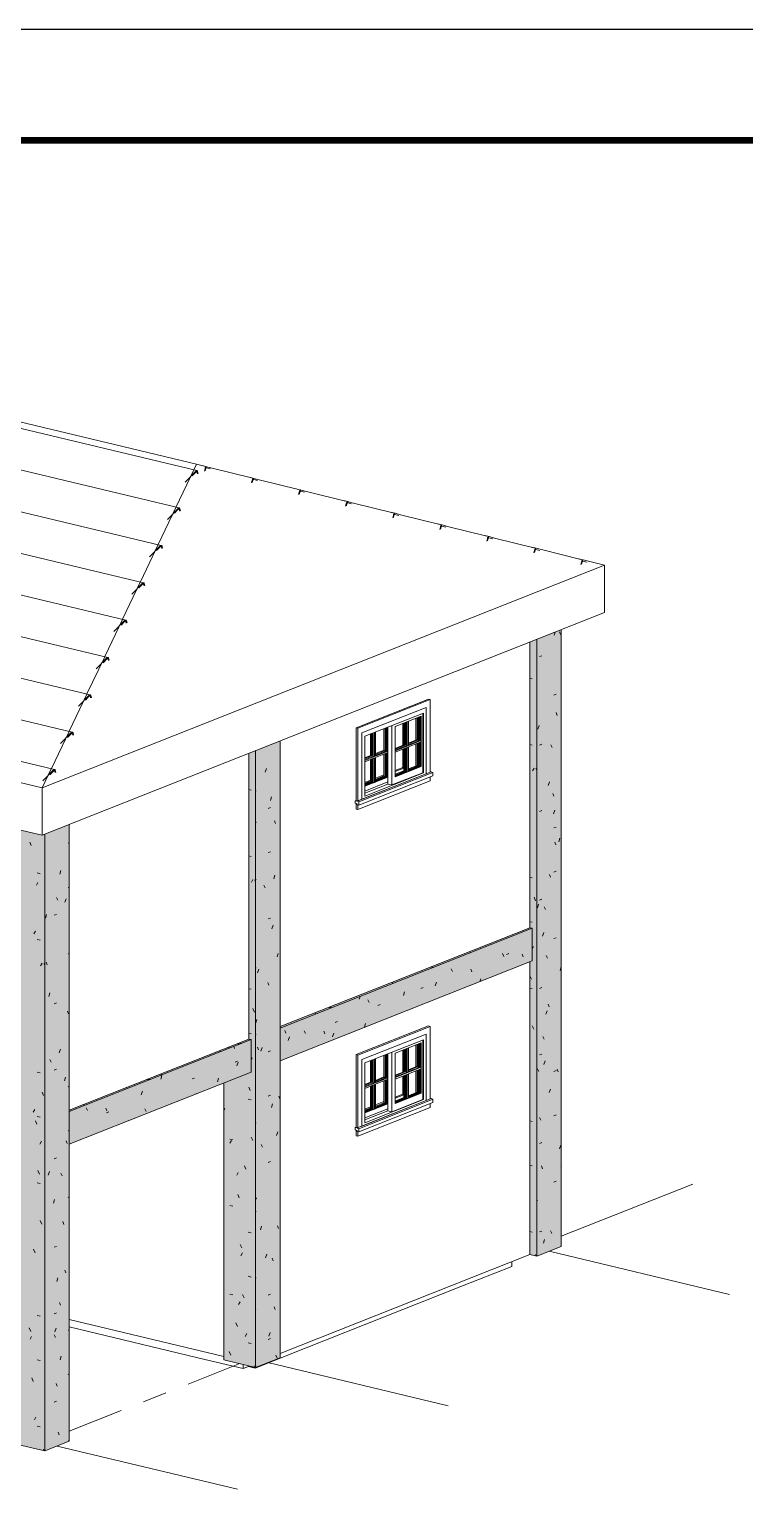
# Model space of a CAD drawing. Header units: inches. Extents: x -1 to 315328, y 6829 to 107833.
# Drawn here: x 27041 to 43146, y 74074 to 106976 of the extents above; entities that cross this region are included whole.
import ezdxf

# ---------------------------------------------------------------- set-up
doc = ezdxf.new("R2010")
doc.units = ezdxf.units.IN
doc.header["$MEASUREMENT"] = 0
doc.layers.add('PDF_Geometry', color=7, linetype='Continuous')
doc.layers.add('PDF_Solid Fills', color=7, linetype='Continuous', true_color=0xffffff)

# ---------------------------------------------------------------- blocks, each defined once
blk = doc.blocks.new('A$Cf5438962')
blk.add_lwpolyline([(0, 50800), (76200, 50800), (76200, 0), (0, 0)], close=True)

msp = doc.modelspace()

# ---------------------------------------------------------------- hatches: boundary and pattern name
at = {"layer": 'PDF_Solid Fills', "transparency": 33554559}
for points in [[(38463.18418, 79357.0573), (39016.85848, 79576.4008), (39016.85848, 93462.0252), (38463.18418, 93242.6831), (38463.18418, 80418.8294)], [(38463.18418, 79357.0573), (38463.18418, 93242.6831), (38310.59928, 93182.2362), (38310.59928, 86748.9262), (38361.45988, 86736.7432), (38361.45988, 86001.212), (38310.59928, 85981.062), (38310.59928, 79393.6051)], [(32135.45968, 76850.2854), (32689.13398, 77069.6275), (32689.13398, 90955.2541), (32135.45968, 90735.9101), (32135.45968, 80418.8294)], [(32135.45968, 76850.2854), (32135.45968, 90735.9101), (31982.87718, 90675.4641), (31982.87718, 84242.154), (32033.73778, 84229.9714), (32033.73778, 83494.4398), (31423.40908, 83252.6528), (31423.40908, 77020.8421)], [(27389.66728, 74970.2073), (27389.66728, 88855.8322), (27331.75738, 88832.89), (26677.61748, 88989.5772), (26677.61748, 75140.7639)], [(27389.66728, 74970.2073), (27943.34358, 75189.5493), (27943.34358, 89075.174), (27389.66728, 88855.8322), (27389.66728, 80418.8294)], [(32689.13398, 83754.0803), (38361.45988, 86001.212), (38361.45988, 86736.7432), (32689.13398, 84489.6119), (32689.13398, 84364.2037)], [(27943.34358, 81874.0014), (32033.73778, 83494.4398), (32033.73778, 84229.9714), (27943.34358, 82609.5322), (27943.34358, 82391.5177)]]:
    msp.add_hatch(color=256, dxfattribs=at).paths.add_polyline_path(points)

# ---------------------------------------------------------------- linework, layer by layer
msp.add_lwpolyline([(-0.74424, 106976.01297), (76199.25576, 106976.01297), (76199.25576, 56176.01297), (-0.74424, 56176.01297)], close=True)
at = {"const_width": 150}
msp.add_lwpolyline([(3999.25576, 104476.01297), (73699.25576, 104476.01297), (73699.25576, 58676.01297), (3999.25576, 58676.01297)], close=True, dxfattribs=at)
at = {"layer": 'PDF_Geometry', "lineweight": 9}
for points in [[(27537.75538, 90328.1941), (27331.75738, 89895.8361), (9225.34538, 94232.8412), (18407.44038, 100155.449), (30805.10918, 97185.851), (30985.69998, 97141.0783)], [(30550.34428, 96778.2472), (30790.99328, 97029.4923), (30798.58948, 97035.6961), (30806.45918, 97038.8551), (30814.06348, 97038.7509), (18195.72548, 100061.2061), (18188.12118, 100061.3084), (18180.25148, 100058.1513), (18172.65528, 100051.9448), (17932.00508, 99800.702)], [(30149.84338, 95937.4772), (30390.49248, 96188.7212), (30398.09058, 96194.9262), (30405.96028, 96198.0832), (30413.56448, 96197.981), (17136.68118, 99378.1754), (17129.07768, 99378.2792), (17121.20718, 99375.1214), (17113.61138, 99368.9164), (16872.96278, 99117.6713)], [(29749.24338, 95096.7301), (29989.89348, 95347.9752), (29997.48938, 95354.1791), (30005.35948, 95357.338), (30012.96328, 95357.2343), (16077.73948, 98695.1203), (16070.13608, 98695.2241), (16062.26558, 98692.0647), (16054.66978, 98685.8613), (15814.02038, 98434.6162)], [(29348.64258, 94255.9842), (29589.29228, 94507.2282), (29596.88738, 94513.432), (29604.75828, 94516.591), (29612.36128, 94516.4872), (15018.79708, 98012.0652), (15011.19438, 98012.169), (15003.32468, 98009.0104), (14995.72658, 98002.8062), (14755.07718, 97751.5611)], [(28948.04138, 93415.2371), (29188.69038, 93666.4811), (29196.28618, 93672.687), (29204.15818, 93675.8441), (29211.76238, 93675.742), (13959.85618, 97329.0101), (13952.25278, 97329.1142), (13944.38228, 97325.9553), (13936.78568, 97319.7511), (13696.13548, 97068.5071)], [(30744.43148, 97058.4981), (30805.10918, 97185.851)], [(31039.70848, 97128.1422), (30938.97148, 97152.2721)], [(30986.22108, 97028.9952), (31000.44768, 97087.3761), (31004.40498, 97099.4889), (31009.98968, 97110.3001), (31016.81808, 97119.0701), (31024.42838, 97125.2042), (31032.29808, 97128.2822), (31039.70468, 97128.1422), (31039.89468, 97128.0961), (31160.03928, 97097.8551), (32044.66308, 96878.534)], [(31002.56178, 97035.4691), (31014.35758, 97083.8742), (31016.33658, 97089.932), (31019.12748, 97095.337), (31022.54238, 97099.722)], [(31024.68628, 97101.4512), (31026.34868, 97102.789), (31030.28318, 97104.329), (31033.98568, 97104.2573), (31034.08108, 97104.2359), (31120.95168, 97082.3682)], [(29943.27448, 95376.994), (30742.38948, 97054.21)], [(30709.93748, 96919.5432), (30796.80728, 97010.2372), (30800.60448, 97013.3389), (30804.54048, 97014.919), (30808.34258, 97014.8671)], [(30808.34518, 97014.8671), (30811.76048, 97013.1871), (30814.55138, 97009.9931), (30816.53038, 97005.5051), (30828.32738, 96966.4441)], [(30844.66648, 96972.9173), (30830.44028, 97020.0272), (30826.48218, 97029.004), (30820.89938, 97035.3902), (30814.06958, 97038.7502)], [(32098.75238, 96865.5789), (31997.93608, 96889.7282)], [(32063.44818, 96836.926), (32059.49158, 96824.8139), (32045.23368, 96766.306)], [(32062.28538, 96775.697), (32073.40148, 96821.312), (32075.37978, 96827.3702), (32078.17138, 96832.7741), (32081.58628, 96837.1602), (32085.39028, 96840.2272), (32089.32708, 96841.7649), (32093.02808, 96841.6951), (32093.12568, 96841.6722), (32180.17028, 96819.7621)], [(32063.44968, 96836.926), (32069.03208, 96847.7372), (32075.86268, 96856.508), (32083.47228, 96862.642), (32091.34268, 96865.7201), (32098.74708, 96865.5789), (32098.93858, 96865.5331), (32219.26018, 96835.2483), (33103.62758, 96615.9909)], [(28547.44048, 92574.4901), (28788.08958, 92825.7352), (28795.68538, 92831.9402), (28803.55738, 92835.0982), (28811.16048, 92834.994), (12900.91458, 96645.9561), (12893.31108, 96646.0591), (12885.43908, 96642.9021), (12877.84328, 96636.6959), (12637.19308, 96385.452)], [(33157.69408, 96603.0412), (33052.74558, 96628.18)], [(33104.18448, 96503.8022), (33118.43318, 96562.2762), (33122.39128, 96574.3882), (33127.97448, 96585.1991), (33134.80438, 96593.9702), (33142.41468, 96600.1019), (33150.28438, 96603.1812), (33157.68948, 96603.0412), (33157.88018, 96602.995), (33278.15298, 96572.7219), (34162.59058, 96353.447)], [(33120.52518, 96510.275), (33132.34308, 96558.7743), (33134.32218, 96564.8301), (33137.11378, 96570.2363), (33140.52868, 96574.622), (33144.33348, 96577.6891), (33148.26868, 96579.2271), (33151.97048, 96579.1562), (33152.06658, 96579.1341), (33239.06458, 96557.2362)], [(30309.26148, 96078.587), (30396.30828, 96169.4672), (30400.10548, 96172.569), (30404.04148, 96174.149), (30407.84318, 96174.0971)], [(30407.84628, 96174.0952), (30411.26158, 96172.4152), (30414.05238, 96169.2231), (30416.03148, 96164.734), (30427.85858, 96125.5711)], [(30444.19728, 96132.0432), (30429.94138, 96179.2561), (30425.98318, 96188.2321), (30420.40038, 96194.6202), (30413.57018, 96197.9802)], [(34216.63568, 96340.503), (34115.52948, 96364.7202)], [(34338.83118, 96309.7463), (34216.82338, 96340.4572), (34216.63108, 96340.503), (34209.22598, 96340.643), (34201.35558, 96337.5642), (34193.74678, 96331.432), (34186.91618, 96322.6609), (34181.33368, 96311.8501), (34177.37408, 96299.738), (34163.13528, 96241.2991)], [(34179.47448, 96247.7719), (34191.28478, 96296.2361), (34193.26308, 96302.292), (34196.05468, 96307.6981), (34199.46958, 96312.0831), (34203.27508, 96315.1502), (34207.21038, 96316.689), (34210.91208, 96316.618), (34211.00828, 96316.5952), (34297.95738, 96294.7102)], [(34338.83118, 96309.7531), (35221.55508, 96090.9039)], [(35275.57738, 96077.9652), (35174.82818, 96102.097)], [(35222.08618, 95978.7949), (35236.31648, 96037.1991), (35240.27458, 96049.3119), (35245.85708, 96060.1212), (35252.68768, 96068.8931), (35260.29718, 96075.026), (35268.16768, 96078.1052), (35275.57198, 96077.9652), (35275.76498, 96077.9191), (35395.94018, 96047.6682), (36280.51818, 95828.3601)], [(28403.05838, 91994.3271), (28410.66148, 91994.2251), (11841.87068, 95962.9262), (11834.26718, 95963.028), (11826.39678, 95959.871), (11818.79938, 95953.6652), (11578.14998, 95702.422)], [(35238.42528, 95985.2692), (35250.22638, 96033.6972), (35252.20548, 96039.7542), (35254.99708, 96045.16), (35258.41118, 96049.545), (35262.21678, 96052.6112), (35266.15278, 96054.1501), (35269.85528, 96054.0803), (35269.95068, 96054.057), (35356.85028, 96032.1839)], [(36334.51978, 95815.4271), (36233.79118, 95839.5539)], [(36281.03538, 95716.2923), (36295.25818, 95774.661), (36299.21628, 95786.7741), (36304.80178, 95797.5831), (36311.62928, 95806.3542), (36319.23808, 95812.4883), (36327.11008, 95815.5671), (36334.51668, 95815.4271), (36334.70668, 95815.3809), (36454.83298, 95785.143), (37339.48418, 95565.817)], [(36297.37608, 95722.7662), (36309.16808, 95771.1591), (36311.14708, 95777.216), (36313.93948, 95782.6199), (36317.35438, 95787.0061), (36321.15838, 95790.0731), (36325.09368, 95791.6119), (36328.79768, 95791.5421), (36328.89158, 95791.5192), (36415.74458, 95769.658)], [(37393.56438, 95552.8642), (37292.75568, 95577.01)], [(37340.04878, 95453.6031), (37354.30358, 95512.0992), (37358.26168, 95524.2112), (37363.84338, 95535.0201), (37370.67318, 95543.7913), (37378.28428, 95549.9249), (37386.15478, 95553.0042), (37393.55828, 95552.8642), (37393.75058, 95552.818), (37514.05388, 95522.5362), (38398.44718, 95303.2731)], [(37356.38788, 95460.0751), (37368.21348, 95508.5973), (37370.19098, 95514.6531), (37372.98338, 95520.0581), (37376.39828, 95524.4431), (37380.20378, 95527.5102), (37384.13748, 95529.0501), (37387.83928, 95528.9792), (37387.93698, 95528.9571), (37474.96398, 95507.0512)], [(27746.34038, 90892.9731), (27986.98938, 91144.2181), (27994.58518, 91150.4231), (28002.45718, 91153.5811), (28010.06028, 91153.4771), (10782.92908, 95279.8711), (10775.32408, 95279.9729), (10767.45358, 95276.8163), (10759.85778, 95270.6101), (10519.20828, 95019.3662)], [(29542.69428, 94536.2431), (29941.22948, 95372.7071)], [(29908.70838, 95237.8922), (29995.70638, 95328.7202), (29999.50428, 95331.8223), (30003.44028, 95333.4012), (30007.24238, 95333.3501)], [(30007.24548, 95333.3501), (30010.66038, 95331.6701), (30013.45158, 95328.476), (30015.43028, 95323.988), (30027.24858, 95284.8531)], [(30043.58848, 95291.3251), (30029.34058, 95338.5102), (30025.38238, 95347.487), (30019.79848, 95353.8731), (30012.96938, 95357.2331)], [(38452.50608, 95290.326), (38351.71868, 95314.4669)], [(38398.99958, 95191.1), (38413.24518, 95249.5591), (38417.20328, 95261.6731), (38422.78498, 95272.482), (38429.61478, 95281.2531), (38437.22588, 95287.3872), (38445.09638, 95290.466), (38452.49998, 95290.326), (38452.69218, 95290.2802), (38572.94678, 95260.0102), (39457.41028, 95040.7292)], [(38415.33868, 95197.572), (38427.15508, 95246.0591), (38429.13268, 95252.115), (38431.92498, 95257.52), (38435.33988, 95261.905), (38439.14548, 95264.972), (38443.07918, 95266.512), (38446.78098, 95266.441), (38446.87858, 95266.4182), (38533.85678, 95244.5252)], [(39457.95038, 94928.5962), (39472.18688, 94987.021), (39476.14498, 94999.1349), (39481.72668, 95009.9442), (39488.55648, 95018.715), (39496.16758, 95024.849), (39504.03808, 95027.9282), (39511.44158, 95027.786), (39511.63388, 95027.7421), (39631.83958, 94997.4843), (39987.20458, 94909.3812), (27331.75738, 89895.8361), (27331.75738, 88832.89), (27009.54838, 88910.0692), (9547.55608, 93092.718), (9225.34538, 93169.896), (9225.34538, 94232.8412)], [(39987.20458, 94909.3812), (39987.20458, 93846.436), (27331.75738, 88832.89)], [(39511.44768, 95027.7882), (39410.68168, 95051.9231)], [(39474.28948, 94935.069), (39486.09678, 94983.5202), (39488.07428, 94989.5772), (39490.86668, 94994.9811), (39494.28158, 94999.3672), (39498.08708, 95002.4342), (39502.02078, 95003.9731), (39505.72568, 95003.9033), (39505.82028, 95003.88), (39592.75268, 94981.9993)], [(27345.73838, 90052.2281), (27586.38838, 90303.4711), (27593.98538, 90309.6771), (27601.85638, 90312.8341), (27609.45928, 90312.7301), (9723.98738, 94596.8152), (9716.38238, 94596.919), (9708.51188, 94593.7611), (9700.91608, 94587.5562), (9460.26668, 94336.311)], [(29142.11638, 93695.4911), (29540.65148, 94531.9531)], [(29508.15638, 94397.197), (29595.10558, 94487.975), (29598.90348, 94491.0771), (29602.84018, 94492.6541), (29606.64158, 94492.6041)], [(29606.64428, 94492.603), (29610.05958, 94490.923), (29612.85148, 94487.7301), (29614.82948, 94483.241), (29626.63938, 94444.135)], [(29642.98038, 94450.607), (29628.73938, 94497.7631), (29624.78048, 94506.7403), (29619.19728, 94513.1261), (29612.36748, 94516.4861)], [(28741.53648, 92854.7391), (29140.07128, 93691.2021)], [(29107.60438, 93556.5001), (29194.50438, 93647.2272), (29198.30338, 93650.3301), (29202.23938, 93651.9091), (29206.04038, 93651.8571)], [(29206.04338, 93651.8571), (29209.45838, 93650.1771), (29212.25028, 93646.983), (29214.22938, 93642.4941), (29226.03058, 93603.4161)], [(29242.36928, 93609.8891), (29228.13738, 93657.0161), (29224.18158, 93665.9942), (29218.59648, 93672.3801), (29211.76848, 93675.7401)], [(39016.85848, 93462.0252), (39016.85848, 79576.4008), (38463.18418, 79357.0573), (38310.59928, 79393.6051)], [(38463.18418, 93242.6831), (38463.18418, 79357.0573)], [(38876.04428, 93406.2411), (38853.52228, 93336.8531)], [(39000.79098, 93352.0612), (38974.27118, 93412.7461)], [(28340.95818, 92013.9881), (28739.49338, 92850.45)], [(28707.05128, 92715.8051), (28793.90428, 92806.4801), (28797.70218, 92809.5841), (28801.63748, 92811.1621), (28805.43838, 92811.11)], [(28805.44148, 92811.11), (28808.85638, 92809.43), (28811.64948, 92806.2362), (28813.62858, 92801.7491), (28825.42058, 92762.6981)], [(28841.76048, 92769.171), (28827.53848, 92816.2701), (28823.58038, 92825.2471), (28817.99528, 92831.6331), (28811.16728, 92834.9931)], [(38527.89368, 92852.3822), (38580.93318, 92873.3931)], [(38310.59928, 92365.0921), (38362.11608, 92352.7531)], [(27940.37838, 91173.2361), (28338.91348, 92009.6981)], [(28403.05038, 91994.3241), (28395.18638, 91991.1701), (28387.59018, 91984.9641), (28146.94158, 91733.7201)], [(28306.37528, 91874.8501), (28393.40458, 91965.7101), (28397.20328, 91968.8131), (28401.13848, 91970.3921)], [(28403.05038, 91970.3661), (28404.93948, 91970.3401)], [(28404.94328, 91970.3381), (28408.35738, 91968.6581), (28411.15058, 91965.4661), (28413.12918, 91960.9771), (28423.63948, 91926.1731)], [(28441.93328, 91926.1731), (28427.03728, 91975.4991), (28423.08138, 91984.4771), (28417.49628, 91990.8631), (28410.66838, 91994.2231)], [(34380.68908, 89605.2571), (34400.77798, 89613.2161), (34400.77798, 91247.9351), (36028.11108, 91892.6151), (36066.86758, 91883.3331)], [(38849.34138, 91983.3251), (38902.38098, 92004.3371)], [(38926.19688, 91529.9481), (38899.68008, 91590.6311)], [(27539.80048, 90332.4841), (27938.33518, 91168.9451)], [(28040.68238, 91087.5791), (28026.43828, 91134.7531), (28022.47948, 91143.7301), (28016.89628, 91150.1161), (28010.06638, 91153.4761)], [(34439.53458, 91238.6541), (34400.77798, 91247.9351)], [(34594.67828, 90486.1771), (34810.82518, 90571.8051), (34810.82518, 90019.1131), (34830.91408, 90027.0721), (34830.91408, 90579.7641), (35114.69328, 90692.1841), (35114.69328, 90723.3221), (34830.91408, 90610.9011), (34830.91408, 91153.2501)], [(34810.82518, 91145.2911), (34810.82518, 90602.9421), (34594.67828, 90517.3141)], [(35275.44158, 90745.9431), (35533.38218, 90848.1281), (35533.38218, 91384.3931)], [(38515.52488, 91299.2261), (38489.00818, 91217.5311)], [(27905.82328, 91034.1541), (27992.80448, 91124.9631), (27996.60248, 91128.0651), (28000.53728, 91129.6451), (28004.33828, 91129.5931)], [(28004.34318, 91129.5931), (28007.75618, 91127.9131), (28010.54938, 91124.7191), (28012.52838, 91120.2321), (28024.34328, 91081.1071)], [(32689.13398, 90955.2541), (32689.13398, 77069.6275), (32135.45968, 76850.2854), (31423.40908, 77020.8421), (31423.40908, 83252.6528)], [(34594.67828, 90533.7391), (34784.98748, 90609.1311), (34784.98748, 91135.0561)], [(35559.22068, 90841.9391), (35533.38218, 90848.1281)], [(35579.30968, 90866.3221), (35837.25108, 90968.5071), (35863.08798, 90962.3181)], [(38310.59928, 90870.4911), (38362.11608, 90858.1531)], [(38527.89368, 90859.5791), (38580.93318, 90880.5911)], [(38808.53938, 90802.7821), (38782.01958, 90863.4661)], [(32135.45968, 90735.9101), (32135.45968, 76850.2854)], [(34810.82518, 90602.9421), (34784.98748, 90609.1311)], [(34810.82518, 90019.1131), (34784.98748, 90025.3021), (34784.98748, 90561.5691)], [(34830.91408, 90627.3251), (35088.85708, 90729.5101), (35114.69328, 90723.3221)], [(35559.22068, 90258.1101), (35533.38218, 90264.2991), (35533.38218, 90800.5661)], [(27505.27138, 90193.4591), (27592.20328, 90284.2181), (27596.00138, 90287.3201), (27599.93628, 90288.8991), (27603.73938, 90288.8471)], [(27603.74238, 90288.8461), (27607.15538, 90287.1661), (27609.94738, 90283.9741), (27611.92648, 90279.4851), (27623.73238, 90240.3881)], [(27640.07338, 90246.8611), (27625.83638, 90294.0061), (27621.87838, 90302.9831), (27616.29538, 90309.3701), (27609.46538, 90312.7291)], [(32379.57208, 90332.0501), (32353.05308, 90250.3541)], [(34419.44408, 89595.9731), (36086.95738, 90256.5701)], [(36066.06348, 90261.5751), (36086.95738, 90256.5701), (36125.71318, 90241.2611), (36125.71318, 90169.4441), (34458.20068, 89508.8471)], [(36125.71318, 90241.2611), (34458.20068, 89580.6641)], [(38404.67588, 90341.4581), (38370.56938, 90278.4361)], [(38463.18418, 90288.6641), (38444.77288, 90331.5051)], [(31982.87718, 89858.3211), (32034.39308, 89845.9811)], [(32135.45968, 89821.7731), (32151.96668, 89828.3131)], [(34439.53458, 89513.3181), (34439.53458, 89409.4281), (36066.86758, 90054.1081), (36066.86758, 90146.1321)], [(38750.84288, 90031.3401), (38724.32308, 89949.6441)], [(32497.23108, 89698.1061), (32470.71128, 89616.4111)], [(34400.77798, 89613.2161), (34439.53458, 89603.9321)], [(34439.53458, 89409.4281), (34400.77798, 89418.7101), (34400.77798, 89546.0591)], [(38851.60578, 89707.8341), (38825.08598, 89768.5181)], [(32420.37558, 89436.4441), (32473.41368, 89457.4551)], [(38527.89368, 89364.9781), (38580.93318, 89385.9911)], [(38868.50028, 89397.3971), (38841.98058, 89315.7012)], [(27943.34358, 89075.174), (27943.34358, 75189.5493), (27389.66728, 74970.2073), (26677.61748, 75140.7639), (26677.61748, 88989.5772)], [(27389.66728, 88855.8322), (27389.66728, 74970.2073)], [(32147.34858, 89106.651), (32135.45968, 89133.8561)], [(32586.45538, 89098.2531), (32559.93558, 89158.9372)], [(38849.34138, 88994.122), (38902.38098, 89015.1341)], [(27087.89448, 88596.8081), (27053.78928, 88676.1672)], [(27920.09828, 88650.0291), (27943.34358, 88659.2381)], [(38894.67218, 88612.8861), (38868.15238, 88673.5701)], [(38986.15778, 88763.4541), (38959.64108, 88681.758)], [(31982.87718, 88363.7191), (32034.39308, 88351.3791)], [(32420.37558, 88440.0441), (32473.41368, 88461.0551)], [(27220.39148, 87982.2402), (27288.60038, 87965.9032)], [(27753.18928, 88036.8451), (27726.67138, 87955.148)], [(32571.82368, 87935.0942), (32545.30468, 87853.398)], [(38310.59928, 87881.2901), (38362.11608, 87868.9502)], [(38777.01468, 87885.7211), (38750.49498, 87946.4051)], [(38849.34138, 87997.7221), (38902.38098, 88018.7331)], [(27235.23048, 87770.1482), (27201.12528, 87707.1259)], [(27920.09828, 87653.6271), (27943.34358, 87662.8362)], [(32076.95218, 87834.685), (32042.84728, 87771.6641)], [(32135.45968, 87781.8921), (32117.04768, 87824.7331)], [(32135.45968, 87828.9721), (32151.96668, 87835.5101)], [(32351.13808, 87643.921), (32324.61908, 87704.6052)], [(27681.69038, 87368.5262), (27655.17028, 87429.21)], [(27870.84828, 87402.9012), (27844.32848, 87321.2052)], [(38438.33368, 87357.2862), (38404.22728, 87436.6441)], [(38503.98618, 87278.0751), (38477.46638, 87196.3792)], [(38527.89368, 87372.1772), (38580.93318, 87393.1882)], [(38659.35418, 87158.5561), (38632.83438, 87219.2403)], [(27431.74248, 87046.5932), (27405.22228, 86964.8972)], [(27598.65038, 87028.0843), (27651.68938, 87049.0952)], [(32420.37558, 86945.4423), (32473.41368, 86966.454)], [(38310.59928, 86884.8882), (38362.11608, 86872.5491)], [(27179.84638, 86671.4051), (27145.74028, 86608.3833)], [(32528.75728, 86806.0243), (32502.23748, 86724.3291)], [(32689.13398, 84489.6119), (38361.45988, 86736.7432), (38310.59928, 86748.9262), (32689.13398, 84521.9437)], [(38361.45988, 86736.7432), (38361.45988, 86001.212), (32689.13398, 83754.0803)], [(38621.64368, 86644.1312), (38595.12688, 86562.436)], [(27220.39148, 86487.6389), (27288.60038, 86471.301)], [(38389.83518, 86328.4322), (38361.45988, 86276.0011)], [(38849.34138, 86503.1201), (38902.38098, 86524.1322)], [(27331.15938, 85954.6071), (27297.05448, 85891.5852)], [(27389.66728, 85901.8132), (27371.25648, 85944.653)], [(27446.37338, 85914.195), (27419.85338, 85974.8792)], [(27920.09828, 86159.0272), (27943.34358, 86168.234)], [(32646.41628, 86172.0811), (32619.89648, 86090.3851)], [(36970.80138, 86185.825), (36955.51208, 86193.9832)], [(37722.48588, 86104.77), (37695.96618, 86165.4542)], [(37783.27698, 86145.453), (37836.31648, 86166.4639)], [(38161.59418, 86096.3712), (38135.07438, 86157.0561)], [(38702.42058, 86063.6083), (38675.90088, 86124.2921)], [(32135.45968, 85836.1691), (32151.96668, 85842.7091)], [(32207.30948, 85815.7712), (32180.78978, 85734.076)], [(36125.60938, 85862.5783), (36082.40718, 85839.528)], [(36565.89108, 85762.1842), (36539.37128, 85822.868)], [(37004.99708, 85753.7862), (36978.47808, 85814.47)], [(37202.60368, 85599.5702), (37181.20328, 85533.6442)], [(38342.40478, 85587.7), (38308.29828, 85667.059)], [(39016.85848, 85868.8229), (38991.16568, 85789.676)], [(27506.33428, 85283.5801), (27479.81438, 85201.8842)], [(31982.87718, 85374.5183), (32034.39308, 85362.1781)], [(32437.27018, 85454.025), (32410.75038, 85514.7092)], [(35235.71528, 85498.457), (35211.64078, 85511.3042)], [(35489.24308, 85303.4032), (35462.72338, 85221.7061)], [(35854.58508, 85381.3889), (35907.62308, 85402.4003)], [(36206.73118, 85520.8939), (36180.21368, 85439.198)], [(38310.59928, 85390.2882), (38362.11608, 85377.9481)], [(38527.89368, 85379.3752), (38580.93318, 85400.388)], [(27598.65038, 85035.2811), (27651.68938, 85056.2932)], [(32110.60848, 84850.5132), (32076.50358, 84929.8722)], [(33839.27368, 84965.334), (33796.07138, 84942.2822)], [(34485.78848, 85201.3692), (34466.85238, 85143.031)], [(34691.80658, 85068.6143), (34665.28608, 85129.2981)], [(34890.24108, 84999.3581), (34943.27908, 85020.369)], [(38745.48698, 84968.6601), (38718.96728, 85029.3443)], [(27928.54558, 84810.8491), (27902.02728, 84871.5333)], [(32164.24308, 84686.702), (32137.72338, 84605.0061)], [(33500.62918, 84811.0921), (33467.76938, 84828.624)], [(33925.89628, 84617.3249), (33978.93428, 84638.3363)], [(34611.02958, 84590.7842), (34584.50908, 84509.0882)], [(38696.23778, 84881.1192), (38669.71798, 84799.4229)], [(27943.34358, 82609.5322), (32033.73778, 84229.9714), (31982.87718, 84242.154)], [(32033.73778, 84229.9714), (32033.73778, 83494.4398), (27943.34358, 81874.0014)], [(31982.87718, 84378.1159), (32034.39308, 84365.7761)], [(32135.45968, 84341.5681), (32151.96668, 84348.108)], [(32817.72058, 84375.0443), (32791.20238, 84435.7278)], [(32897.66898, 84294.6168), (32871.14928, 84212.9212)], [(33256.82738, 84366.6459), (33230.30908, 84427.3301)], [(33695.93408, 84358.2459), (33669.41428, 84418.9301)], [(33893.54078, 84373.2911), (33867.02178, 84291.5948)], [(34380.68908, 82249.936), (34400.77798, 82257.895), (34400.77798, 83892.6148), (36028.11108, 84537.2941), (36066.86758, 84528.0114)], [(38397.78808, 84462.4253), (38363.68468, 84541.7851)], [(38627.82958, 84241.4948), (38601.30978, 84302.179)], [(27741.65138, 84015.6922), (27715.13158, 83933.9974)], [(31322.40958, 83980.5055), (31339.91378, 83980.5055)], [(31552.93938, 84068.0879), (31509.73718, 84045.0379)], [(31661.12578, 84032.4578), (31642.53748, 84074.9947)], [(31765.54168, 84123.7244), (31730.76608, 84142.2791)], [(31777.17338, 84141.8168), (31811.21428, 84141.8168)], [(32201.95368, 83999.6949), (32175.43468, 84060.3791)], [(32281.90208, 84052.7589), (32255.38238, 83971.0633)], [(32420.37558, 83956.2394), (32473.41368, 83977.2508)], [(35275.44158, 83390.6197), (35533.38218, 83492.8048), (35533.38218, 84029.0734)], [(38527.89368, 83884.7733), (38580.93318, 83905.7862)], [(27532.50448, 83724.3005), (27505.98548, 83784.9839)], [(31675.75738, 83725.9171), (31728.79538, 83746.9277)], [(31741.07418, 83720.8138), (31714.55438, 83639.119)], [(32062.11148, 83821.6599), (32033.73778, 83769.2292)], [(34439.53458, 83883.3314), (34400.77798, 83892.6148)], [(34594.67828, 83130.8549), (34810.82518, 83216.4834), (34810.82518, 82663.7917), (34830.91408, 82671.7507), (34830.91408, 83224.4424), (35114.69328, 83336.8638), (35114.69328, 83368.0009), (34830.91408, 83255.5802), (34830.91408, 83797.9295)], [(34810.82518, 83789.9705), (34810.82518, 83247.6212), (34594.67828, 83161.9927)], [(34594.67828, 83178.4158), (34784.98748, 83253.8102), (34784.98748, 83779.7349)], [(35579.30968, 83511.0001), (35837.25108, 83613.1867), (35863.08798, 83606.9978)], [(38510.17208, 83514.3281), (38483.65228, 83575.0123)], [(38653.17138, 83752.0493), (38626.65158, 83670.3538)], [(27220.39148, 83498.4361), (27288.60038, 83482.0985)], [(27598.65038, 83540.68), (27651.68938, 83561.6929)], [(27859.30838, 83381.749), (27832.79058, 83300.0527)], [(29693.64338, 83335.2578), (29768.91838, 83335.2578)], [(29787.04128, 83338.8894), (29786.65328, 83339.7744)], [(30023.22938, 83440.2131), (29995.67928, 83454.9119)], [(30027.71318, 83424.6484), (30001.19338, 83342.952)], [(30711.41228, 83343.8844), (30764.45028, 83364.8965)], [(31301.96738, 83364.5074), (31275.44768, 83282.8088)], [(34810.82518, 83247.6212), (34784.98748, 83253.8102)], [(34830.91408, 83272.0048), (35088.85708, 83374.1898), (35114.69328, 83368.0009)], [(35559.22068, 83486.6181), (35533.38218, 83492.8048)], [(35559.22068, 82902.7894), (35533.38218, 82908.9768), (35533.38218, 83445.2439)], [(38849.34138, 83513.9184), (38902.38098, 83534.929)], [(38949.27728, 83505.9304), (38922.75748, 83566.6139)], [(27364.81648, 82970.4354), (27330.71228, 83049.7941)], [(27920.09828, 83169.8243), (27943.34358, 83179.033)], [(29231.96048, 83152.3591), (29223.40148, 83147.7921)], [(29336.42028, 83161.4114), (29334.84438, 83162.2514)], [(29588.60648, 83068.3381), (29562.08748, 82986.6418)], [(30803.00538, 83006.8772), (30799.45848, 83014.9934)], [(32014.67948, 83080.9281), (31980.57458, 83160.2868)], [(32420.37558, 82959.839), (32473.41368, 82980.8503)], [(32684.12608, 82896.3494), (32657.60708, 82957.0313)], [(34810.82518, 82663.7917), (34784.98748, 82669.9815), (34784.98748, 83206.247)], [(38770.82878, 83118.1062), (38744.30908, 83036.4114)], [(27165.00648, 82658.3794), (27130.90128, 82595.3584)], [(28279.35728, 82757.5333), (28260.59318, 82767.5454)], [(28352.06358, 82636.9187), (28325.54338, 82697.6029)], [(28791.16838, 82628.5203), (28764.65048, 82689.2037)], [(28782.72148, 82579.8203), (28835.76148, 82600.8324)], [(29669.38228, 82611.7234), (29642.86248, 82672.4084)], [(31442.01868, 82675.8271), (31423.40908, 82641.4414)], [(31966.18248, 82887.5138), (32034.39308, 82871.1755)], [(32517.21858, 82784.8718), (32490.69808, 82703.177)], [(34419.44408, 82240.6518), (36086.95738, 82901.2498)], [(34439.53458, 82157.9972), (34439.53458, 82054.1062), (36066.86758, 82698.7847), (36066.86758, 82790.8112)], [(36066.06348, 82906.2554), (36086.95738, 82901.2498), (36125.71318, 82885.9414), (36125.71318, 82814.1244), (34458.20068, 82153.5264)], [(36125.71318, 82885.9414), (34458.20068, 82225.3434)], [(27213.50348, 82326.1231), (27179.39838, 82405.4818)], [(27220.39148, 82502.0364), (27288.60038, 82485.698)], [(32135.45968, 82348.7672), (32151.96668, 82355.3048)], [(34400.77798, 82257.895), (34439.53458, 82248.6108)], [(38310.59928, 82401.085), (38362.11608, 82388.7452)], [(38553.23538, 82419.3803), (38526.71568, 82480.0645)], [(38849.34138, 82517.5172), (38902.38098, 82538.5278)], [(27316.31948, 81941.5803), (27282.21338, 81878.56)], [(27897.01938, 81893.7882), (27870.49918, 81954.4709)], [(27920.09828, 82173.4238), (27943.34358, 82182.631)], [(31552.78608, 81990.1337), (31620.99818, 81973.7954)], [(31593.33168, 81959.0295), (31559.22598, 81896.0084)], [(32070.06438, 81955.6535), (32035.95938, 82035.0129)], [(32634.87608, 82150.9293), (32608.35628, 82069.2338)], [(34439.53458, 82054.1062), (34400.77798, 82063.3904), (34400.77798, 82190.738)], [(32288.08578, 81809.7993), (32261.56668, 81870.4835)], [(38527.89368, 81891.9724), (38580.93318, 81912.9838)], [(39006.14678, 81850.2198), (38979.62698, 81768.5243)], [(27268.88848, 81200.8485), (27234.78338, 81280.2079)], [(27598.65038, 81547.8791), (27651.68938, 81568.8905)], [(31918.75208, 81311.3435), (31884.64568, 81390.7014)], [(32420.37558, 81465.2367), (32473.41368, 81486.2489)], [(38310.59928, 81404.6838), (38362.11608, 81392.3447)], [(38596.30188, 81324.434), (38569.78208, 81385.1174)], [(39016.85848, 81358.4824), (39008.89038, 81376.7182)], [(27220.39148, 81007.4342), (27288.60038, 80991.0958)], [(27494.79448, 81262.4284), (27468.27428, 81180.7313)], [(27779.36148, 81166.6207), (27752.84138, 81227.3064)], [(31744.64468, 81242.2303), (31710.53908, 81179.21)], [(38849.34138, 81022.9157), (38902.38098, 81043.9271)], [(39016.85848, 79802.7207), (41979.19678, 80976.2711)], [(27612.45348, 80628.4852), (27585.93328, 80546.7881)], [(27920.09828, 80678.8224), (27943.34358, 80688.0311)], [(31767.43828, 80667.0319), (31733.33338, 80746.3914)], [(32152.70438, 80665.5503), (32135.45968, 80612.4268)], [(38478.64438, 80597.2672), (38463.18418, 80632.6478)], [(31552.78608, 80495.5323), (31620.99818, 80479.1932)], [(32135.45968, 80355.9647), (32151.96668, 80362.5054)], [(27324.27238, 80075.5738), (27290.16648, 80154.9332)], [(27822.42638, 80071.6744), (27795.90858, 80132.3579)], [(32270.36268, 80031.6071), (32243.84208, 79949.9108)], [(32652.59918, 79979.2863), (32626.08168, 80039.9705)], [(31966.18248, 79898.3109), (32034.39308, 79881.9733)], [(38310.59928, 79910.0831), (38362.11608, 79897.7433)], [(38527.89368, 79899.17), (38580.93318, 79920.1829)], [(38641.63268, 79730.8984), (38615.11288, 79649.202)], [(38800.09208, 79861.7028), (38773.57238, 79922.3878)], [(27172.95928, 79431.2638), (27138.85438, 79510.6233)], [(27598.65038, 79555.0774), (27651.68938, 79576.0888)], [(31822.82318, 79541.7573), (31788.71668, 79621.1167)], [(31840.57368, 79426.6892), (31806.46798, 79363.6689)], [(32388.02168, 79397.664), (32361.50108, 79315.9684)], [(32534.94168, 79252.1211), (32508.42268, 79312.8053)], [(38449.38408, 79360.3623), (38433.90868, 79396.3738)], [(38740.02128, 79466.7298), (42798.78288, 78494.539)], [(27865.49248, 78976.7259), (27838.97338, 79037.4101)], [(27687.04548, 78865.4717), (27660.52648, 78783.7754)], [(31966.18248, 78901.9097), (32034.39308, 78885.5729)], [(32135.45968, 78861.3648), (32151.96668, 78867.9032)], [(27747.83538, 78249.5614), (27721.31558, 78310.2448)], [(31552.78608, 78502.7299), (31620.99818, 78486.3923)], [(31785.18808, 78327.9481), (31751.08468, 78264.9262)], [(31878.20648, 78416.4834), (31844.10148, 78495.8421)], [(32420.37558, 78476.0354), (32473.41368, 78497.0467)], [(27220.39148, 78018.2328), (27288.60038, 78001.8937)], [(27598.65038, 78060.4752), (27651.68938, 78081.4866)], [(32138.90128, 78165.5732), (32135.45968, 78173.4483)], [(32578.00808, 78157.1732), (32551.48828, 78217.8574)], [(27077.03038, 77661.6776), (27042.92548, 77741.0386)], [(27643.97948, 77736.403), (27617.45928, 77654.7074)], [(27920.09828, 77689.6195), (27943.34358, 77698.8267)], [(31726.89418, 77772.1726), (31692.78928, 77851.5305)], [(27094.78038, 77546.6111), (27060.67538, 77483.5893)], [(27630.17638, 77522.3954), (27603.65638, 77583.0796)], [(31936.50268, 77611.1497), (31902.39768, 77548.1278)], [(31966.18248, 77407.3075), (32034.39308, 77390.9715)], [(32420.37558, 77479.6342), (32473.41368, 77500.6455)], [(32462.61268, 77634.6513), (32436.09368, 77552.9557)], [(27220.39148, 77021.8308), (27288.60038, 77005.4917)], [(27761.63728, 77102.4583), (27735.11828, 77020.7627)], [(31575.58038, 77127.8611), (31541.47548, 77207.219)], [(32621.07368, 77062.227), (32594.55318, 77122.9112)], [(27920.09828, 76693.2176), (27943.34358, 76702.4278)], [(30614.78328, 76474.1776), (31779.43398, 76935.5637)], [(32121.66038, 76853.5905), (32106.18568, 76889.6012)], [(32135.45968, 76868.5624), (32151.96668, 76875.1023)], [(32412.29758, 76959.9564), (36471.05918, 75987.7671)], [(27132.41438, 76536.403), (27098.31048, 76615.7609)], [(27673.24238, 76427.4461), (27646.72338, 76488.1303)], [(27598.65038, 76067.6743), (27651.68938, 76088.6857)], [(29610.25748, 76076.2284), (30112.52038, 76275.203)], [(27190.70928, 75731.0685), (27156.60438, 75668.0497)], [(27943.34358, 75415.8677), (29107.99348, 75877.2538)], [(27220.39148, 75527.2294), (27288.60038, 75510.8903)], [(27716.30728, 75332.4998), (27689.78938, 75393.184)], [(27666.50448, 75079.8783), (31725.26608, 74107.689)], [(27920.09828, 75198.6161), (27943.34358, 75207.8263)], [(27375.86838, 74973.5124), (27360.39138, 75009.5231)], [(27397.12238, 74983.1376), (27393.40748, 74971.6874)]]:
    msp.add_lwpolyline(points, dxfattribs=at)
at = {"layer": 'PDF_Geometry', "lineweight": 15}
for points in [[(38310.59928, 93182.2362), (38310.59928, 86748.9262), (32689.13398, 84521.9437), (38310.59928, 86748.9262)], [(35898.80508, 91576.3031), (35898.80508, 90236.9521), (35911.72468, 90233.8581), (35911.72468, 91581.4211), (34594.67828, 91059.6631), (34594.67828, 89712.1001), (35911.72468, 90233.8581)], [(35863.08798, 90378.4901), (35275.44158, 90145.6891), (35275.44158, 91282.2081), (35863.08798, 91515.0101), (35863.08798, 90378.4901), (35837.25108, 90384.6791)], [(35114.69328, 90139.4931), (35114.69328, 91265.6711), (35114.69328, 89983.8061)], [(35205.12448, 91301.4951), (35205.12448, 89962.1441)], [(27943.34358, 82641.8641), (31982.87718, 84242.154), (31982.87718, 90675.4641)], [(35088.85708, 90145.6821), (35088.85708, 90681.9491), (35088.85708, 90145.6821), (34830.31828, 90043.2601), (35088.85708, 90145.6821), (35114.69328, 90139.4931), (34594.67828, 89933.4851)], [(35898.80508, 90236.9521), (35205.12448, 89962.1441), (35114.69328, 89983.8061), (34594.67828, 89777.7981)], [(32689.13398, 77166.6215), (38310.59928, 79393.6051), (38310.59928, 85981.062)], [(35898.80508, 84220.9809), (35898.80508, 82881.63), (35911.72468, 82878.5348), (35911.72468, 84226.0995), (34594.67828, 83704.3427), (34594.67828, 82356.7788), (35911.72468, 82878.5348)], [(35114.69328, 82784.1721), (35114.69328, 83910.3501), (35114.69328, 82628.4852)], [(35205.12448, 83946.1755), (35205.12448, 82606.8238)], [(35275.44158, 83377.8611), (35275.44158, 83926.8868), (35863.08798, 84159.6879), (35863.08798, 83023.169), (35275.44158, 82790.3672), (35275.44158, 83377.8611)], [(35088.85708, 82790.3611), (35088.85708, 83326.6282), (35088.85708, 82790.3611), (34830.31828, 82687.9388), (35088.85708, 82790.3611), (35114.69328, 82784.1721), (34594.67828, 82578.1648)], [(35837.25108, 83029.358), (35863.08798, 83023.169)], [(35898.80508, 82881.63), (35205.12448, 82606.8238), (35114.69328, 82628.4852), (34594.67828, 82422.4763)], [(37903.71458, 79232.4143), (37903.71458, 79123.3003), (36756.81518, 78668.9484), (33276.56768, 77290.2238), (32129.66668, 76835.872), (31977.08568, 76872.4168), (31858.44018, 76825.4166), (30993.80858, 77032.5211), (27943.34358, 77763.1944)], [(27943.34358, 77929.8386), (31424.21928, 77096.0679)], [(31858.44018, 76916.6398), (31858.44018, 76825.4166)], [(31977.08568, 76888.2218), (31977.08568, 76872.4168)], [(32129.66668, 76851.674), (32129.66668, 76835.872)]]:
    msp.add_lwpolyline(points, dxfattribs=at)
at = {"layer": 'PDF_Geometry', "lineweight": 9}
for points in [[(34439.53458, 91238.6541), (34439.53458, 89603.9321), (34529.94368, 89639.7491), (34529.94368, 91134.3491), (35976.45928, 91707.3971), (35976.45928, 90212.7961), (36066.86758, 90248.6111), (36066.86758, 91883.3331)], [(35579.30968, 90849.8981), (35579.30968, 91402.5881), (35559.22068, 91394.6291), (35559.22068, 90841.9391), (35275.44158, 90729.5181), (35275.44158, 90698.3791), (35559.22068, 90810.8021), (35559.22068, 90258.1101), (35579.30968, 90266.0691), (35579.30968, 90818.7611), (35863.08798, 90931.1811), (35863.08798, 90962.3181)], [(34458.20068, 89508.8471), (34458.20068, 89580.6641), (34419.44408, 89595.9731), (34380.68908, 89605.2571), (34380.68908, 89550.8711), (34419.44408, 89541.5881), (34419.44408, 89518.1301)], [(34439.53458, 83883.3314), (34439.53458, 82248.6108), (34529.94368, 82284.427), (34529.94368, 83779.0284), (35976.45928, 84352.0768), (35976.45928, 82857.4754), (36066.86758, 82893.2908), (36066.86758, 84528.0114)], [(35579.30968, 83494.5771), (35579.30968, 84047.2672), (35559.22068, 84039.3082), (35559.22068, 83486.6181), (35275.44158, 83374.1959), (35275.44158, 83343.0589), (35559.22068, 83455.4788), (35559.22068, 82902.7894), (35579.30968, 82910.7484), (35579.30968, 83463.4377), (35863.08798, 83575.8592), (35863.08798, 83606.9978)], [(34458.20068, 82153.5264), (34458.20068, 82225.3434), (34419.44408, 82240.6518), (34380.68908, 82249.936), (34380.68908, 82195.5491), (34419.44408, 82186.2672), (34419.44408, 82162.8083)]]:
    msp.add_lwpolyline(points, close=True, dxfattribs=at)
at = {"layer": 'PDF_Geometry', "lineweight": 15}
for points in [[(34529.94368, 89639.7491), (34529.94368, 91134.3491), (35976.45928, 91707.3971), (35976.45928, 90212.7961)], [(35837.25108, 90968.5071), (35837.25108, 91504.7741)], [(35088.85708, 90729.5101), (35088.85708, 91255.4351)], [(35578.74048, 90282.2681), (35837.25108, 90384.6791), (35837.25108, 90920.9461), (35837.25108, 90384.6791)], [(35274.51308, 90161.7461), (35533.38218, 90264.2991)], [(34594.67828, 89824.5041), (35114.69328, 90030.5111)], [(34594.67828, 89949.9101), (34784.98748, 90025.3021)], [(34529.94368, 82284.427), (34529.94368, 83779.0284), (35976.45928, 84352.0768), (35976.45928, 82857.4754)], [(35837.25108, 83613.1867), (35837.25108, 84149.4523)], [(35088.85708, 83374.1898), (35088.85708, 83900.1138)], [(35578.71298, 82926.9364), (35837.25108, 83029.358), (35837.25108, 83565.6228), (35837.25108, 83029.358)], [(34594.67828, 82469.1834), (35114.69328, 82675.1908)], [(34594.67828, 82594.5893), (34784.98748, 82669.9815)], [(35274.51308, 82806.4248), (35533.38218, 82908.9768)]]:
    msp.add_lwpolyline(points, close=True, dxfattribs=at)
at = {"layer": 'PDF_Geometry', "color": 250, "lineweight": 15, "true_color": 0x313131}
for points in [[(35772.65838, 90983.9801), (35772.65838, 91479.1851)], [(35798.49608, 90953.1541), (35798.49608, 91489.4211)], [(35024.26358, 91229.8461), (35024.26358, 90744.9831)], [(35050.10128, 90714.1571), (35050.10128, 91240.0821)], [(35579.30968, 90323.5531), (35772.65838, 90400.1511), (35772.65838, 90895.3571)], [(35798.49608, 90393.9621), (35798.49608, 90905.5921)], [(35024.26358, 90656.3601), (35024.26358, 90161.1541)], [(35050.10128, 90154.9651), (35050.10128, 90666.5951)], [(35024.26358, 90165.5721), (34830.91408, 90088.9761)], [(34830.91408, 90068.1341), (35050.10128, 90154.9651), (35063.01938, 90151.8711), (35024.26358, 90161.1541), (34830.91408, 90084.5581)], [(35468.78868, 90341.6731), (35275.44158, 90265.0771)], [(35275.44158, 90186.7491), (35533.38218, 90288.9361)], [(35275.44158, 90203.1741), (35468.78868, 90279.7701)], [(35514.11948, 90297.7281), (35533.38218, 90305.3591)], [(35533.38218, 90346.4751), (35514.71768, 90350.9461)], [(35579.30968, 90307.1301), (35798.49608, 90393.9621), (35811.41418, 90390.8681), (35772.65838, 90400.1511)], [(35598.06268, 90330.9831), (35579.30968, 90335.4751)], [(34594.67828, 89974.5471), (34784.98748, 90049.9391)], [(34720.39468, 90045.1921), (34594.67828, 89995.3891)], [(34720.39468, 90040.7751), (34594.67828, 89990.9711)], [(34784.98748, 90070.7811), (34765.56448, 90063.0861)], [(34784.98748, 90066.3641), (34765.72478, 90058.7331)], [(35772.65838, 83628.6584), (35772.65838, 84123.8633)], [(35798.49608, 83597.8333), (35798.49608, 84134.0989)], [(35024.26358, 83874.5248), (35024.26358, 83389.6607)], [(35050.10128, 83358.8364), (35050.10128, 83884.7611)], [(35050.10128, 83311.2748), (35050.10128, 82799.6438), (35063.01938, 82796.5501), (35024.26358, 82805.832), (35024.26358, 83301.0392)], [(35772.65838, 83540.0338), (35772.65838, 83044.8289), (35811.41418, 83035.547), (35798.49608, 83038.6399), (35798.49608, 83550.2702)], [(35468.78868, 82986.3534), (35275.44158, 82909.7558)], [(35275.44158, 82831.4294), (35533.38218, 82933.6144)], [(35275.44158, 82847.8532), (35468.78868, 82924.4492)], [(35514.11948, 82942.4073), (35533.38218, 82950.0382)], [(35533.38218, 82991.1538), (35514.71768, 82995.6254)], [(35579.30968, 82968.2328), (35772.65838, 83044.8289)], [(35579.30968, 82951.8082), (35798.49608, 83038.6399)], [(35598.06268, 82975.6623), (35579.30968, 82980.153)], [(34594.67828, 82619.2254), (34784.98748, 82694.6168)], [(34720.39468, 82689.8698), (34594.67828, 82640.0674)], [(34720.39468, 82685.4524), (34594.67828, 82635.6492)], [(34784.98748, 82715.4588), (34765.56448, 82707.7653)], [(34784.98748, 82711.0413), (34765.72478, 82703.4104)], [(35024.26358, 82810.2509), (34830.91408, 82733.6533)], [(35024.26358, 82805.832), (34830.91408, 82729.2359)], [(34830.91408, 82712.8114), (35050.10128, 82799.6438)]]:
    msp.add_lwpolyline(points, dxfattribs=at)
at = {"layer": 'PDF_Geometry', "color": 250, "lineweight": 15, "true_color": 0x1a1a1a}
for points in [[(35811.41418, 90958.2721), (35811.41418, 91494.5391)], [(35824.33218, 90963.3901), (35824.33218, 91499.6571)], [(35063.01938, 90719.2751), (35063.01938, 91245.2001)], [(35075.93748, 90724.3931), (35075.93748, 91250.3171)], [(35811.41418, 90910.7101), (35811.41418, 90390.8681), (35837.25108, 90384.6791), (35824.33218, 90387.7731), (35824.33218, 90915.8281)], [(35075.93748, 90676.8311), (35075.93748, 90148.7761), (35088.85708, 90145.6821), (35063.01938, 90151.8711), (35063.01938, 90671.7131)], [(35533.38218, 90280.7241), (35275.44158, 90178.5371)], [(35275.44158, 90170.3261), (35533.38218, 90272.5111)], [(35811.41418, 90390.8681), (35578.11638, 90298.4451)], [(35578.41468, 90290.3501), (35824.33218, 90387.7731)], [(34784.98748, 90041.7271), (34594.67828, 89966.3351)], [(34594.67828, 89958.1221), (34784.98748, 90033.5141)], [(35063.01938, 90151.8711), (34829.72168, 90059.4481)], [(34830.01918, 90051.3531), (35075.93748, 90148.7761)], [(35811.41418, 83602.9511), (35811.41418, 84139.2175)], [(35824.33218, 83608.0689), (35824.33218, 84144.3337)], [(35063.01938, 83363.9542), (35063.01938, 83889.8789)], [(35075.93748, 83369.072), (35075.93748, 83894.9967)], [(35063.01938, 82796.5501), (35063.01938, 83316.3918)], [(35075.93748, 82793.4548), (35075.93748, 83321.5104)], [(35811.41418, 83035.547), (35811.41418, 83555.388)], [(35824.33218, 83032.4525), (35824.33218, 83560.5058)], [(35533.38218, 82925.4014), (35275.44158, 82823.2163)], [(35275.44158, 82815.0041), (35533.38218, 82917.1891)], [(35578.41468, 82935.0304), (35824.33218, 83032.4525), (35837.25108, 83029.358), (35811.41418, 83035.547), (35578.11638, 82943.1229)], [(34784.98748, 82686.406), (34594.67828, 82611.0124)], [(34594.67828, 82602.8008), (34784.98748, 82678.1937)], [(34830.01918, 82696.0328), (35075.93748, 82793.4548), (35088.85708, 82790.3611), (35063.01938, 82796.5501), (34829.72168, 82704.1268)]]:
    msp.add_lwpolyline(points, dxfattribs=at)
at = {"layer": 'PDF_Geometry', "color": 250, "lineweight": 9, "true_color": 0x313131}
for points in [[(35275.44158, 90787.0031), (35468.78868, 90863.5991), (35468.78868, 91358.8041)], [(35446.13548, 90854.6251), (35446.13548, 91349.8311)], [(35494.62638, 91369.0401), (35494.62638, 90857.4101)], [(35533.38218, 90872.7651), (35514.71768, 90865.3701), (35514.71768, 91376.9991)], [(34746.23168, 91119.7021), (34746.23168, 90618.4141), (34594.67828, 90558.3761)], [(34594.67828, 90574.7991), (34720.39468, 90624.6031), (34720.39468, 91109.4671)], [(34784.98748, 90633.7681), (34766.32368, 90626.3731), (34766.32368, 91127.6611)], [(35275.44158, 90770.5781), (35494.62638, 90857.4101), (35468.78868, 90863.5991)], [(35514.71768, 90881.7931), (35533.38218, 90889.1881)], [(35579.30968, 90890.9591), (35798.49608, 90977.7911), (35772.65838, 90983.9801), (35579.30968, 90907.3821)], [(35798.49608, 90953.1541), (35798.49608, 90977.7911)], [(34746.23168, 90618.4141), (34720.39468, 90624.6031)], [(34746.23168, 90034.5861), (34720.39468, 90040.7751), (34720.39468, 90535.9801)], [(34746.23168, 90546.2161), (34746.23168, 90034.5861), (34766.32368, 90042.5451), (34766.32368, 90554.1751)], [(34766.32368, 90642.7981), (34784.98748, 90650.1921)], [(34830.91408, 90668.3871), (35024.26358, 90744.9831), (35050.10128, 90738.7941)], [(35050.10128, 90714.1571), (35050.10128, 90738.7941), (34830.91408, 90651.9621)], [(35468.78868, 90352.7651), (35446.13548, 90358.1911), (35446.13548, 90766.0021)], [(35514.71768, 90793.1721), (35514.71768, 90281.5411), (35494.62638, 90273.5821), (35468.78868, 90279.7701), (35468.78868, 90774.9771)], [(35494.62638, 90785.2131), (35494.62638, 90273.5821)], [(34830.91408, 90114.4671), (35024.26358, 90191.0631)], [(35275.44158, 90290.5701), (35446.13548, 90358.1911)], [(34594.67828, 90020.8801), (34720.39468, 90070.6831)], [(34766.32368, 90088.8781), (34784.98748, 90096.2721)], [(35275.44158, 83415.2573), (35494.62638, 83502.089), (35468.78868, 83508.278), (35468.78868, 84003.4844)], [(35446.13548, 83499.3028), (35446.13548, 83994.5084)], [(35494.62638, 84013.7193), (35494.62638, 83502.089)], [(35533.38218, 83517.4424), (35514.71768, 83510.048), (35514.71768, 84021.6782)], [(34594.67828, 83203.0534), (34746.23168, 83263.0921), (34720.39468, 83269.2811), (34720.39468, 83754.1459)], [(34746.23168, 83764.3807), (34746.23168, 83263.0921)], [(34784.98748, 83278.4448), (34766.32368, 83271.0511), (34766.32368, 83772.3405)], [(35579.30968, 83535.637), (35798.49608, 83622.4694), (35772.65838, 83628.6584), (35579.30968, 83552.0608)], [(35798.49608, 83597.8333), (35798.49608, 83622.4694)], [(34594.67828, 83219.4779), (34720.39468, 83269.2811)], [(34766.32368, 83287.4764), (34784.98748, 83294.8701)], [(34830.91408, 83296.6401), (35050.10128, 83383.4733), (35024.26358, 83389.6607), (34830.91408, 83313.0654)], [(35050.10128, 83358.8364), (35050.10128, 83383.4733)], [(35275.44158, 83431.6819), (35468.78868, 83508.278)], [(35275.44158, 82935.2479), (35446.13548, 83002.8703), (35446.13548, 83410.6812)], [(35514.71768, 83437.8487), (35514.71768, 82926.2193), (35494.62638, 82918.2603), (35468.78868, 82924.4492), (35468.78868, 83419.6549)], [(35494.62638, 83429.8898), (35494.62638, 82918.2603)], [(35514.71768, 83526.4718), (35533.38218, 83533.867)], [(34766.32368, 83198.8534), (34766.32368, 82687.2224), (34746.23168, 82679.2634), (34720.39468, 82685.4524), (34720.39468, 83180.658)], [(34746.23168, 83190.8944), (34746.23168, 82679.2634)], [(35468.78868, 82997.4435), (35446.13548, 83002.8703)], [(34594.67828, 82665.5595), (34720.39468, 82715.3634)], [(34766.32368, 82733.5572), (34784.98748, 82740.9524)], [(34830.91408, 82759.1462), (35024.26358, 82835.7423)]]:
    msp.add_lwpolyline(points, dxfattribs=at)
at = {"layer": 'PDF_Geometry', "color": 250, "lineweight": 15, "true_color": 0x313131}
for points in [[(35739.62608, 91466.1001), (35739.62608, 90970.8941)], [(35739.62608, 90882.2711), (35739.62608, 90387.0651)], [(35739.62608, 83615.5724), (35739.62608, 84110.7774)], [(35739.62608, 83031.7429), (35739.62608, 83526.9494)]]:
    msp.add_lwpolyline(points, close=True, dxfattribs=at)
at = {"layer": 'PDF_Solid Fills', "lineweight": 35, "transparency": 33554559}
for points in [[(32689.13398, 84489.6119), (38361.45988, 86736.7432), (32689.13398, 84521.9437), (38310.59928, 86748.9262)], [(27943.34358, 82609.5322), (32033.73778, 84229.9714), (27943.34358, 82640.7014), (31982.87718, 84242.154)]]:
    msp.add_solid(points, dxfattribs=at)

# ---------------------------------------------------------------- block references
msp.add_blockref('A$Cf5438962', (-0.74424, 56176.01297))

doc.saveas('drawing.dxf')
